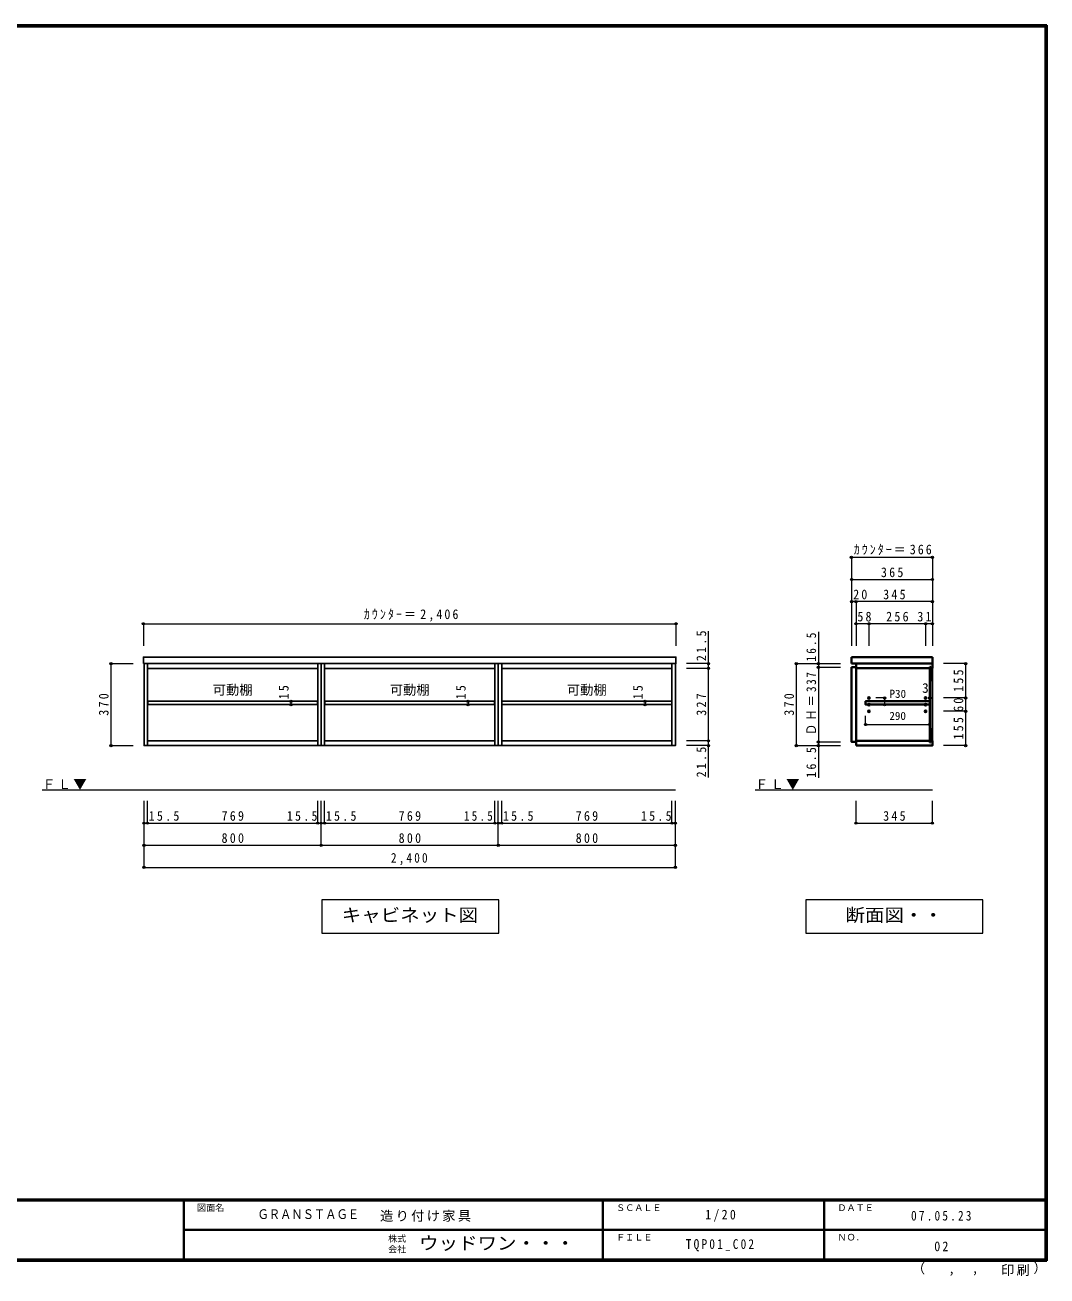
# Model space of a CAD drawing. Units: millimetres at full size, sheet at 1:20; some dimension numbers follow another scale. Extents: x -4000 to 3800, y -2865 to 2783.
# Drawn here: x -817 to 3800, y -2865 to 2783 of the extents above; entities that cross this region are included whole.
import ezdxf
from ezdxf.enums import TextEntityAlignment as Align

# ---------------------------------------------------------------- set-up
doc = ezdxf.new("R2010")
doc.units = ezdxf.units.MM
doc.header["$LTSCALE"] = 20
doc.header["$PDMODE"] = 32
doc.header["$PDSIZE"] = 10
for name, color, linetype, lineweight in [('0-1_本体', 3, 'Continuous', 25), ('0-2_扉', 3, 'Continuous', 25), ('0-4_棚', 3, 'Continuous', 25), ('0-6_カウンター', 3, 'Continuous', 25), ('0-8_', 7, 'Continuous', 18), ('0-A_文字', 7, 'Continuous', 18), ('0-B_寸法', 7, 'Continuous', 9), ('F-1_枠', 6, 'Continuous', 40)]:
    doc.layers.add(name, color=color, linetype=linetype, lineweight=lineweight)
doc.layers.add('0-5_ダボ', color=7, linetype='Continuous')
doc.layers.add('F-A_文字', color=7, linetype='Continuous')
doc.styles.add('HG明朝B', font='')
doc.styles.add('ＭＳ ゴシック', font='')
doc.styles.get('HG明朝B').set_extended_font_data('HG明朝B')
doc.styles.get('ＭＳ ゴシック').set_extended_font_data('MS Gothic')

msp = doc.modelspace()

# ---------------------------------------------------------------- linework, layer by layer
at = {"layer": '0-1_本体'}
for p, q in [((-263.55, -100), (-263.55, -470)), ((505.45, -470), (505.45, -100)), ((1320.95, -100), (520.95, -100)), ((536.45, -100), (536.45, -470)), ((1305.45, -470), (1305.45, -100)), ((2120.95, -100), (1320.95, -100)), ((1336.45, -100), (1336.45, -470)), ((2105.45, -470), (2105.45, -100)), ((505.45, -121.5), (-263.55, -121.5)), ((1305.45, -121.5), (536.45, -121.5)), ((2105.45, -121.5), (1336.45, -121.5)), ((-263.55, -448.5), (505.45, -448.5)), ((536.45, -448.5), (1305.45, -448.5)), ((1336.45, -448.5), (2105.45, -448.5))]:
    msp.add_line(p, q, dxfattribs=at)
at = {"layer": '0-1_本体', "color": 2, "lineweight": 35}
for p, q in [((2937.37, -121), (3270.37, -121)), ((3270.37, -456), (3270.37, -114)), ((3273.37, -121), (3282.37, -121)), ((2937.37, -449), (2937.37, -470)), ((3270.37, -449), (2937.37, -449)), ((3282.37, -449), (3273.37, -449)), ((3273.37, -456), (3270.37, -456))]:
    msp.add_line(p, q, dxfattribs=at)
at = {"layer": '0-1_本体', "color": 7, "lineweight": 18}
msp.add_line((3282.37, -121), (3282.37, -449), dxfattribs=at)
at = {"layer": '0-1_本体'}
msp.add_lwpolyline([(520.95, -100), (-279.05, -100), (-279.05, -470), (520.95, -470)], close=True, dxfattribs=at)
for points in [[(520.95, -470), (1320.95, -470), (1320.95, -100)], [(1320.95, -470), (2120.95, -470), (2120.95, -100)]]:
    msp.add_lwpolyline(points, dxfattribs=at)
at = {"layer": '0-1_本体', "color": 2, "lineweight": 35}
for points in [[(3282.37, -121), (3282.37, -100), (2937.37, -100), (2937.37, -121)], [(3273.37, -456), (3273.37, -114), (3270.37, -114)], [(2937.37, -470), (3282.37, -470), (3282.37, -449)]]:
    msp.add_lwpolyline(points, dxfattribs=at)
at = {"layer": '0-2_扉', "color": 2, "lineweight": 35}
for p, q in [((2917.37, -116.5), (2937.37, -116.5)), ((2937.37, -116.5), (2937.37, -453.5))]:
    msp.add_line(p, q, dxfattribs=at)
msp.add_lwpolyline([(2917.37, -116.5), (2917.37, -453.5), (2937.37, -453.5)], dxfattribs=at)
at = {"layer": '0-4_棚'}
for p, q in [((-262.55, -270), (-262.55, -285)), ((504.45, -270), (-262.55, -270)), ((504.45, -285), (504.45, -270)), ((537.45, -270), (537.45, -285)), ((1304.45, -270), (537.45, -270)), ((1304.45, -285), (1304.45, -270)), ((1337.45, -270), (1337.45, -285)), ((2104.45, -270), (1337.45, -270)), ((2104.45, -285), (2104.45, -270)), ((-262.55, -285), (504.45, -285)), ((537.45, -285), (1304.45, -285)), ((1337.45, -285), (2104.45, -285))]:
    msp.add_line(p, q, dxfattribs=at)
at = {"layer": '0-4_棚', "color": 2, "lineweight": 35}
msp.add_lwpolyline([(3270.37, -285), (2980.37, -285), (2980.37, -270), (3270.37, -270)], close=True, dxfattribs=at)
at = {"layer": '0-5_ダボ'}
for p in [(2995.37, -255), (2995.37, -285), (3251.37, -255), (3251.37, -285), (2995.37, -315), (3251.37, -315)]:
    msp.add_point(p, dxfattribs=at)
at = {"layer": '0-6_カウンター', "color": 2, "lineweight": 35}
for p, q in [((2917.78, -70), (2916.37, -71.41)), ((2916.37, -71.41), (2916.37, -100)), ((3282.37, -100), (2916.37, -100)), ((2917.78, -70), (3282.37, -70)), ((3282.37, -70), (3282.37, -100))]:
    msp.add_line(p, q, dxfattribs=at)
at = {"layer": '0-6_カウンター', "color": 7, "lineweight": 18}
for p, q in [((3273.37, -176), (3282.37, -121)), ((3273.37, -449), (3282.37, -394))]:
    msp.add_line(p, q, dxfattribs=at)
at = {"layer": '0-6_カウンター'}
for p, q in [((3273.37, -121), (3273.37, -176)), ((3282.37, -121), (3273.37, -121)), ((3282.37, -176), (3282.37, -121)), ((3273.37, -176), (3282.37, -176)), ((3273.37, -394), (3273.37, -449)), ((3282.37, -394), (3273.37, -394)), ((3282.37, -449), (3282.37, -394)), ((3273.37, -449), (3282.37, -449))]:
    msp.add_line(p, q, dxfattribs=at)
msp.add_lwpolyline([(-282.05, -100), (2123.95, -100), (2123.95, -70), (-282.05, -70)], close=True, dxfattribs=at)
at = {"layer": '0-8_'}
for p, q in [((-739.05, -670), (2120.95, -670)), ((2481.17, -670), (3282.37, -670))]:
    msp.add_line(p, q, dxfattribs=at)
at = {"layer": '0-A_文字'}
for p, q in [((523.95, -1167), (523.95, -1317)), ((1323.95, -1167), (523.95, -1167)), ((1323.95, -1317), (1323.95, -1167)), ((2709.87, -1167), (2709.87, -1317)), ((3509.87, -1167), (2709.87, -1167)), ((3509.87, -1317), (3509.87, -1167)), ((523.95, -1317), (1323.95, -1317)), ((2709.87, -1317), (3509.87, -1317))]:
    msp.add_line(p, q, dxfattribs=at)
at = {"layer": '0-B_寸法', "color": 4}
for p, q in [((2916.37, 380), (3282.37, 380)), ((2916.37, 380), (2916.37, -20)), ((3282.37, 380), (3282.37, -20)), ((2917.37, 280), (2917.37, -20)), ((2917.37, 280), (3282.37, 280)), ((2937.37, 180), (2917.37, 180)), ((2937.37, 180), (2937.37, -20)), ((3282.37, 180), (2937.37, 180)), ((-282.05, 80), (2123.95, 80)), ((-282.05, 80), (-282.05, -20)), ((2123.95, 80), (2123.95, -20)), ((2995.37, 80), (2937.37, 80)), ((3251.37, 80), (2995.37, 80)), ((2995.37, 80), (2995.37, -20)), ((3282.37, 80), (3251.37, 80)), ((3251.37, 80), (3251.37, -20)), ((2270.95, -613.43), (2270.95, 46.32)), ((2767.37, 44.38), (2767.37, -116.5)), ((-429.05, -100), (-429.05, -470)), ((-429.05, -100), (-329.05, -100)), ((2270.95, -100), (2170.95, -100)), ((2667.37, -100), (2867.37, -100)), ((2667.37, -100), (2667.37, -470)), ((3432.37, -100), (3332.37, -100)), ((3432.37, -100), (3432.37, -255)), ((2270.95, -121.5), (2170.95, -121.5)), ((2767.37, -116.5), (2867.37, -116.5)), ((2767.37, -116.5), (2767.37, -453.5)), ((384.36, -270), (284.36, -270)), ((384.36, -270), (384.36, -285)), ((1184.36, -270), (1084.36, -270)), ((1184.36, -270), (1184.36, -285)), ((1984.36, -270), (1884.36, -270)), ((1984.36, -270), (1984.36, -285)), ((3066.37, -255), (3026.37, -255)), ((3066.37, -255), (3066.37, -285)), ((3270.37, -255), (3273.37, -255)), ((3432.37, -255), (3332.37, -255)), ((3432.37, -255), (3432.37, -315)), ((384.36, -285), (284.36, -285)), ((1184.36, -285), (1084.36, -285)), ((1984.36, -285), (1884.36, -285)), ((2980.37, -375), (2980.37, -335)), ((3066.37, -285), (3026.37, -285)), ((3270.37, -375), (3270.37, -335)), ((3432.37, -315), (3332.37, -315)), ((3432.37, -315), (3432.37, -470)), ((2980.37, -375), (3270.37, -375)), ((2270.95, -448.5), (2170.95, -448.5)), ((-429.05, -470), (-329.05, -470)), ((2270.95, -470), (2170.95, -470)), ((2667.37, -470), (2867.37, -470)), ((2767.37, -453.5), (2867.37, -453.5)), ((2767.37, -453.5), (2767.37, -615.37)), ((3432.37, -470), (3332.37, -470)), ((-279.05, -920), (-279.05, -720)), ((-279.05, -1020), (-279.05, -720)), ((-263.55, -820), (-263.55, -720)), ((505.45, -820), (505.45, -720)), ((520.95, -920), (520.95, -720)), ((536.45, -820), (536.45, -720)), ((1305.45, -820), (1305.45, -720)), ((1320.95, -920), (1320.95, -720)), ((1336.45, -820), (1336.45, -720)), ((2105.45, -820), (2105.45, -720)), ((2120.95, -920), (2120.95, -720)), ((2120.95, -1020), (2120.95, -720)), ((2937.37, -820), (2937.37, -720)), ((3282.37, -820), (3282.37, -720)), ((-279.05, -820), (-263.55, -820)), ((-263.55, -820), (505.45, -820)), ((505.45, -820), (520.95, -820)), ((520.95, -820), (536.45, -820)), ((536.45, -820), (1305.45, -820)), ((1305.45, -820), (1320.95, -820)), ((1320.95, -820), (1336.45, -820)), ((1336.45, -820), (2105.45, -820)), ((2105.45, -820), (2120.95, -820)), ((2937.37, -820), (3282.37, -820)), ((-279.05, -920), (520.95, -920)), ((520.95, -920), (1320.95, -920)), ((1320.95, -920), (2120.95, -920)), ((-279.05, -1020), (2120.95, -1020))]:
    msp.add_line(p, q, dxfattribs=at)
at = {"layer": '0-B_寸法'}
for p in [(2916.37, 380), (3282.37, 380), (2917.37, 280), (3282.37, 280), (2917.37, 180), (2937.37, 180), (3282.37, 180), (-282.05, 80), (2123.95, 80), (2937.37, 80), (2995.37, 80), (3251.37, 80), (3282.37, 80), (-429.05, -100), (2270.95, -100), (2667.37, -100), (2767.37, -100), (2767.37, -116.5), (3432.37, -100), (2270.95, -121.5), (384.36, -270), (384.36, -285), (1184.36, -270), (1184.36, -285), (1984.36, -270), (1984.36, -285), (3066.37, -255), (3066.37, -285), (3270.37, -255), (3273.37, -255), (3432.37, -255), (3432.37, -315), (2980.37, -375), (3270.37, -375), (2270.95, -448.5), (2767.37, -453.5), (-429.05, -470), (2270.95, -470), (2667.37, -470), (2767.37, -470), (3432.37, -470), (-279.05, -820), (-263.55, -820), (505.45, -820), (520.95, -820), (536.45, -820), (1305.45, -820), (1320.95, -820), (1336.45, -820), (2105.45, -820), (2120.95, -820), (2937.37, -820), (3282.37, -820), (-279.05, -920), (520.95, -920), (1320.95, -920), (2120.95, -920), (-279.05, -1020), (2120.95, -1020)]:
    msp.add_point(p, dxfattribs=at)
at = {"layer": 'F-1_枠'}
for p, q in [((-4000, 2783.33), (3800, 2783.33)), ((-4000, 2780), (3800, 2780)), ((-4000, 2776.67), (3800, 2776.67)), ((3793.33, 2783.33), (3793.33, -2796.67)), ((3796.67, 2783.33), (3796.67, -2796.67)), ((3800, 2783.33), (3800, -2796.67)), ((3800, -2520), (-4000, -2520)), ((3800, -2523.33), (-4000, -2523.33)), ((-100, -2523.33), (-100, -2790)), ((1793.33, -2523.33), (1793.33, -2790)), ((2793.33, -2523.33), (2793.33, -2790)), ((-100, -2656.67), (3793.33, -2656.67)), ((3800, -2790), (-4000, -2790)), ((3800, -2793.33), (-4000, -2793.33)), ((3800, -2796.67), (-4000, -2796.67))]:
    msp.add_line(p, q, dxfattribs=at)

# ---------------------------------------------------------------- texts
at = {"layer": '0-8_', "char_height": 43.99, "attachment_point": 7, "style": 'ＭＳ ゴシック'}
for insert in [(-739.05, -670), (2481.17, -670)]:
    msp.add_mtext('\\T1.17;ＦＬ▼', dxfattribs=dict(at, insert=insert))
at = {"layer": '0-A_文字', "style": 'ＭＳ ゴシック'}
for p in [(30.95, -253.6), (830.95, -253.6), (1630.95, -253.6)]:
    msp.add_text('可動棚', height=43.99, dxfattribs=at).set_placement(p, align=Align.BOTTOM_LEFT)
at = {"layer": '0-A_文字', "style": 'ＭＳ ゴシック', "width": 1.1}
for s, p in [('キャビネット図', (613.95, -1282)), ('断面図・・', (2889.87, -1282))]:
    msp.add_text(s, height=58.65, dxfattribs=at).set_placement(p, align=Align.BOTTOM_LEFT)
at = {"layer": '0-B_寸法', "style": 'ＭＳ ゴシック'}
for s, height, p in [('P30', 36.66, (3088.6, -265.41)), ('3', 43.99, (3235.66, -245)), ('290', 36.66, (3087.87, -365))]:
    msp.add_text(s, height=height, dxfattribs=at).set_placement(p, align=Align.BOTTOM_LEFT)
at = {"layer": '0-B_寸法', "char_height": 43.99, "attachment_point": 7, "style": 'ＭＳ ゴシック'}
for s, insert in [('\\T1.34;\\W0.9;ｶｳﾝﾀｰ＝366', (2926.87, 390)), ('\\T1.38;\\W0.9;365', (3049.87, 290)), ('\\T1.36;\\W0.9;20', (2924.52, 190)), ('\\T1.38;\\W0.9;345', (3059.87, 190)), ('\\T1.35;\\W0.9;ｶｳﾝﾀｰ＝2,406', (713.45, 90)), ('\\T1.36;\\W0.9;58', (2943.5, 90)), ('\\T1.38;\\W0.9;256', (3073.37, 90)), ('\\T1.36;\\W0.9;31', (3214.25, 90)), ('\\T1.38;\\W0.9;15.5', (-258.15, -810)), ('\\T1.38;\\W0.9;769', (70.95, -810)), ('\\T1.38;\\W0.9;15.5', (365.68, -810)), ('\\T1.38;\\W0.9;15.5', (541.85, -810)), ('\\T1.38;\\W0.9;769', (870.95, -810)), ('\\T1.38;\\W0.85;15.5', (1165.68, -810)), ('\\T1.38;\\W0.9;15.5', (1341.85, -810)), ('\\T1.38;\\W0.9;769', (1670.95, -810)), ('\\T1.38;\\W0.9;15.5', (1965.68, -810)), ('\\T1.38;\\W0.9;345', (3059.87, -810)), ('\\T1.38;\\W0.9;800', (70.95, -910)), ('\\T1.38;\\W0.9;800', (870.95, -910)), ('\\T1.38;\\W0.9;800', (1670.95, -910)), ('\\T1.38;\\W0.85;2,400', (835.95, -1010))]:
    msp.add_mtext(s, dxfattribs=dict(at, insert=insert))
at = {"layer": '0-B_寸法', "char_height": 43.99, "attachment_point": 7, "rotation": 90, "style": 'ＭＳ ゴシック'}
for s, insert in [('\\T1.38;\\W0.9;21.5', (2260.95, -88.68)), ('\\T1.38;\\W0.85;16.5', (2757.37, -90.62)), ('\\T1.27;\\W0.85;ＤＨ＝337', (2757.37, -422.5)), ('\\T1.38;\\W0.9;155', (3422.37, -227.5)), ('\\T1.36;\\W0.9;15', (374.36, -260.89)), ('\\T1.36;\\W0.9;15', (1174.36, -260.89)), ('\\T1.36;\\W0.9;15', (1974.36, -260.89)), ('\\T1.38;\\W0.9;370', (-439.05, -335)), ('\\T1.38;\\W0.9;327', (2260.95, -335)), ('\\T1.38;\\W0.9;370', (2657.37, -335)), ('\\T1.36;\\W0.9;60', (3422.37, -317.5)), ('\\T1.38;\\W0.9;155', (3422.37, -442.5)), ('\\T1.38;\\W0.9;21.5', (2260.95, -613.43)), ('\\T1.38;\\W0.9;16.5', (2757.37, -615.37))]:
    msp.add_mtext(s, dxfattribs=dict(at, insert=insert))
at = {"layer": 'F-A_文字', "style": 'ＭＳ ゴシック'}
for s, height, p in [('図面名', 29.33, (-40, -2580)), ('ＳＣＡＬＥ', 29.33, (1853.33, -2580)), ('ＤＡＴＥ', 29.33, (2853.33, -2580)), ('株式', 29.33, (823.33, -2719.33)), ('ＦＩＬＥ', 29.33, (1853.33, -2713.34)), ('ＮＯ．', 29.33, (2853.33, -2713.34)), ('会社', 29.33, (823.33, -2767.33)), ('（', 43.99, (3189.36, -2865.54)), ('）', 43.99, (3738.94, -2862.75)), (',', 43.99, (3354.18, -2865.54)), (',', 43.99, (3460.13, -2863.68))]:
    msp.add_text(s, height=height, dxfattribs=at).set_placement(p, align=Align.BOTTOM_LEFT)
at = {"layer": 'F-A_文字'}
for s, height, style, width, p in [('ＧＲＡＮＳＴＡＧＥ', 43.99, 'HG明朝B', 0.85, (233.33, -2620.52)), ('ウッドワン・・・', 58.65, 'ＭＳ ゴシック', 1.1, (963.33, -2763.33))]:
    msp.add_text(s, height=height, dxfattribs=dict(at, style=style, width=width)).set_placement(p, align=Align.BOTTOM_LEFT)
at = {"layer": 'F-A_文字', "char_height": 43.99, "attachment_point": 7, "style": 'ＭＳ ゴシック'}
for s, insert in [('\\T1.17;造り付け家具', (786.95, -2620)), ('\\T1.38;\\W0.9;1/20', (2255.83, -2620)), ('\\T1.39;\\W0.85;07.05.23', (3185.83, -2615)), ('\\T1.39;\\W0.85;TQP01_C02', (2168.33, -2753.34)), ('\\T1.36;\\W0.9;02', (3290.83, -2753.34)), ('\\T1.17;印刷', (3592.1, -2864.61))]:
    msp.add_mtext(s, dxfattribs=dict(at, insert=insert))

doc.saveas('drawing.dxf')
